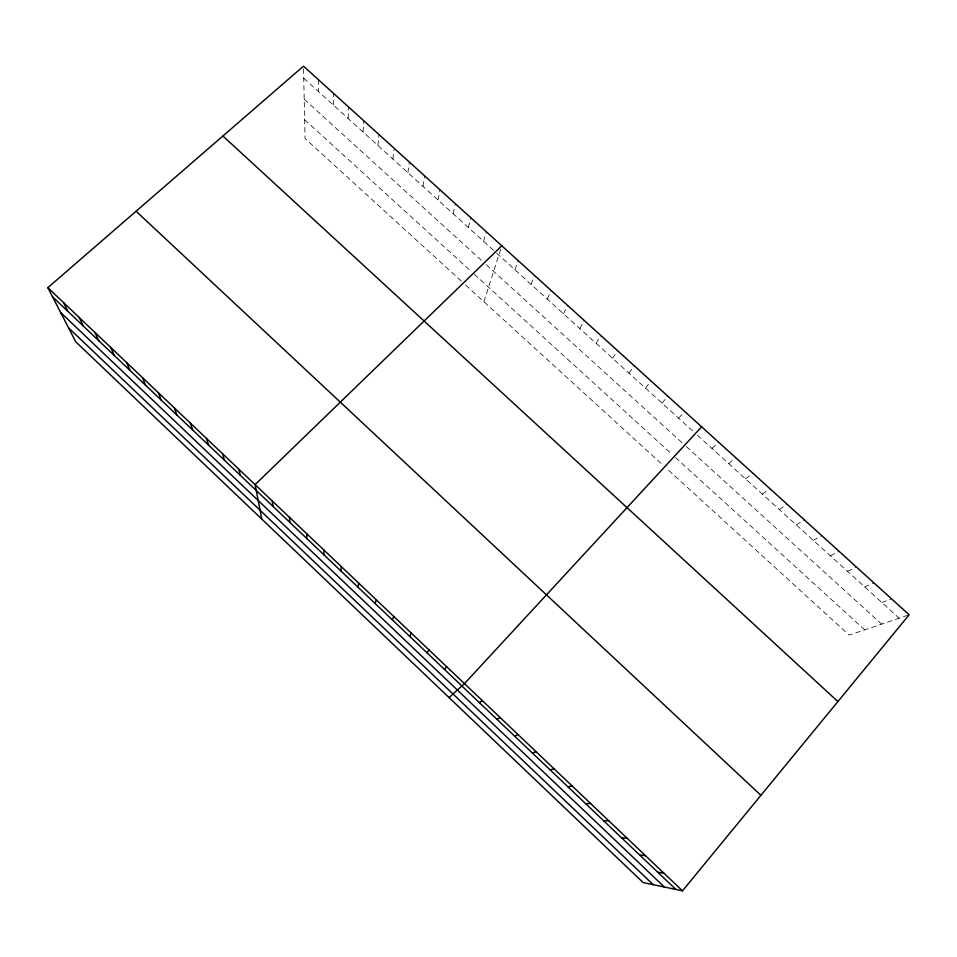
<?xml version="1.0" encoding="UTF-8"?>
<svg xmlns="http://www.w3.org/2000/svg" width="957" height="957" viewBox="0 0 957 957"><rect width="100%" height="100%" fill="white"/><g stroke="black" fill="none" stroke-linecap="round" stroke-linejoin="round"><path stroke-width="0.72" stroke-dasharray="4.79 3.59" d="M333.299 105.007L333.526 93.367M348.133 118.453L348.599 107.028M363.014 131.946L363.72 120.726M377.931 145.476L378.888 134.459M392.896 159.053L393.949 149.591M407.897 172.655L409.357 162.056M422.946 186.304L424.657 175.921M438.031 199.989L439.993 189.809M453.163 213.722L455.388 203.745M468.344 227.479L470.82 217.729M483.56 241.284L486.288 231.75M483.895 301.718L501.384 247.145M514.926 269.73L518.18 260.639M531.075 284.373L534.604 275.508M547.272 299.062L551.076 290.438M563.506 313.8L567.597 305.403M579.81 328.574L584.177 320.416M596.151 343.396L600.805 335.476M612.54 358.265L617.48 350.585M628.988 373.182L634.204 365.741M645.485 388.147L650.987 380.934M662.029 403.148L667.819 396.186M678.621 418.197L684.71 411.486M711.972 448.438L718.647 442.218M728.72 463.631L735.694 457.661M745.527 478.871L752.788 473.153M762.382 494.159L769.942 488.692M779.285 509.495L787.156 504.279M796.248 524.879L804.418 519.914M813.259 540.31L821.728 535.597M830.329 555.79L839.11 551.34M847.447 571.317L856.527 567.118M864.614 586.88L874.016 582.957M881.84 602.515L891.553 598.843M907.894 615.207L849.194 635.101L666.718 468.571M303.752 78.211L495.559 252.17M496.647 253.15L694.232 432.361M697.354 435.196L899.125 618.186M304.206 99.253L481.969 260.83M486.204 264.682L683.059 443.617M686.301 446.56L881.636 624.108M304.649 119.721L470.856 271.118M474.17 274.133L672.293 454.599M675.427 457.458L864.697 629.85M461.346 281.131L305.044 138.49L303.501 66.165M465.628 285.054L663.452 465.58M318.49 79.754L318.502 91.585"/><path stroke-width="1.44" d="M323.885 554.761L323.956 550.096M340.931 570.97L341.314 566.592M358.038 587.239L358.731 583.148M375.204 603.568L376.209 599.752M392.43 619.933L393.746 616.416M409.704 636.369L411.343 633.139M427.037 652.853L428.987 649.911M682.485 890.835L909.15 614.789L303.501 66.165L47.85 287.686L75.747 341.793L643.14 882.557L682.485 890.835L47.85 287.686M444.431 669.386L446.704 666.742M701.648 426.822L464.48 683.633L449.048 697.569M501.815 245.805L255.088 484.637L261.823 519.137M479.385 702.629L482.304 700.584M496.958 719.329L500.2 717.583M514.579 736.089L518.144 734.641M532.259 752.896L536.159 751.759M550 769.763L554.235 768.938M567.8 786.69L572.37 786.176M585.66 803.677L590.565 803.473M603.58 820.711L608.831 820.819M621.56 837.806L627.146 838.236M639.599 854.96L645.532 855.702M657.698 872.174L663.979 873.239M222.909 136.002L837.889 701.565M136.073 211.234L760.911 795.315M52.515 296.742L675.869 889.436M60.662 312.52L664.361 887.019M68.545 327.82L653.248 884.687M63.497 302.556L67.899 311.372M79.192 317.473L83.331 326.038M94.934 332.426L98.81 340.752M110.725 347.439L114.338 355.514M126.575 362.5L129.913 370.323M142.461 377.596L145.536 385.181M158.395 392.741L161.195 400.074M174.389 407.945L176.913 415.015M190.431 423.185L192.68 430.004M206.521 438.473L208.494 445.041M222.658 453.821L224.357 460.126M238.843 469.205L240.267 475.246M272.219 500.918L273.056 506.432M289.409 517.259L289.935 522.486M306.659 533.647L306.886 538.6"/></g></svg>
